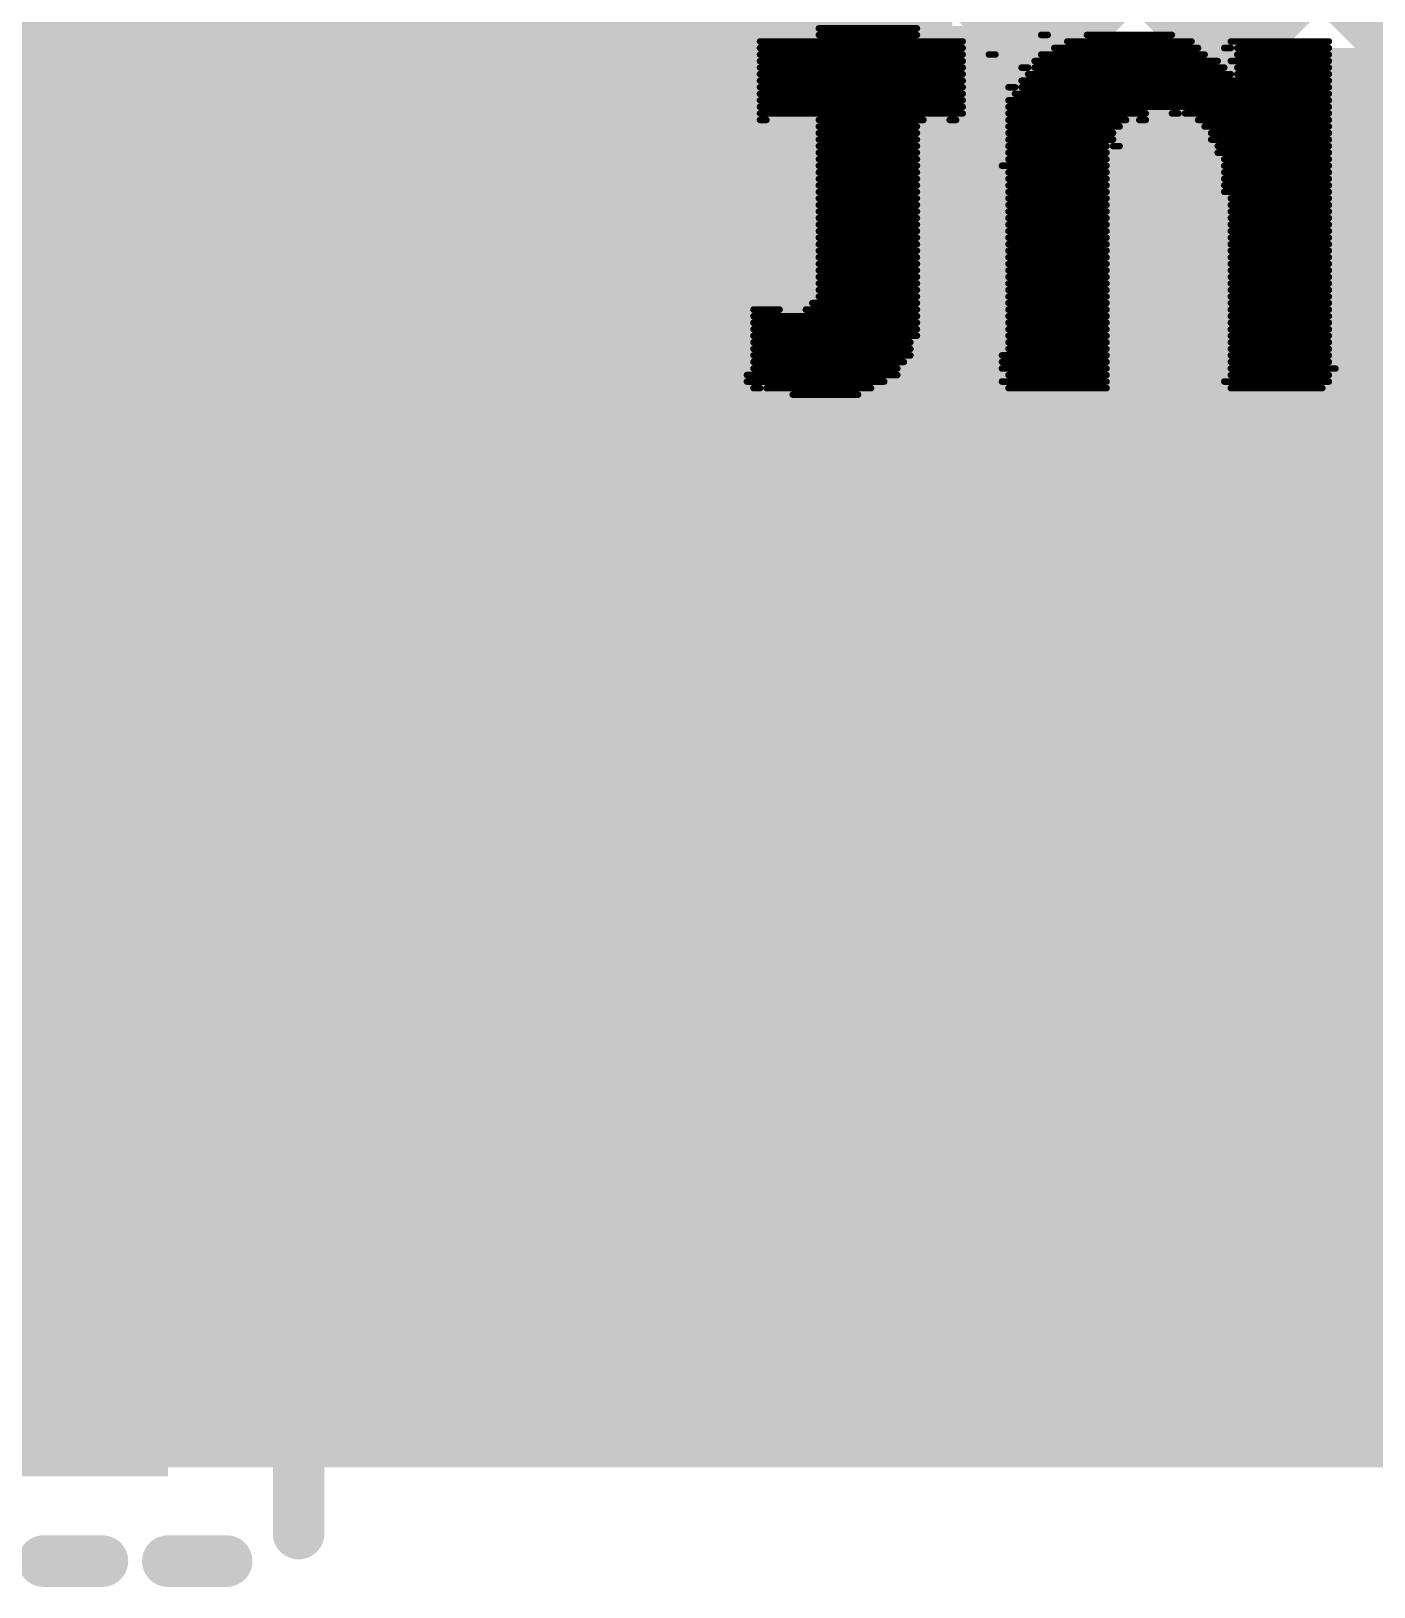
# Model space of a CAD drawing. Header units: millimetres. Extents: x -0.33 to 3.26, y -0.12 to 2.83.
# Drawn here: x 1.2345 to 1.4399, y -0.1153 to 0.1226 of the extents above; entities that cross this region are included whole.
import ezdxf

# ---------------------------------------------------------------- set-up
doc = ezdxf.new("R2010")
doc.units = ezdxf.units.MM
doc.header["$MEASUREMENT"] = 0
for name, color, linetype in [('BottomLayer', 5, 'Continuous'), ('BottomOverlay', 54, 'Continuous'), ('TopLayer', 1, 'Continuous'), ('TopOverlay', 2, 'Continuous'), ('TopPaste', 8, 'Continuous'), ('TopSolder', 216, 'Continuous')]:
    doc.layers.add(name, color=color, linetype=linetype)
doc.styles.add('Arial', font='', dxfattribs={"height": 0.2})
doc.styles.get('Arial').set_extended_font_data('Arial')

# ---------------------------------------------------------------- blocks, each defined once
blk = doc.blocks.new('16SVPF180M_47')
at = {"layer": 'TopOverlay', "const_width": 0.01}
for points in [[(0.135, -0.129), (0.135, -0.043)], [(0.135, -0.129), (-0.084, -0.129)]]:
    blk.add_lwpolyline(points, dxfattribs=at)
at = {"layer": 'TopOverlay', "const_width": 0.005}
blk.add_lwpolyline([(0.1325, -0.129, 1), (0.1375, -0.129, 1)], format="xyb", close=True, dxfattribs=at)
blk.add_lwpolyline([(0.1325, -0.129, 1), (0.1375, -0.129, 1)], format="xyb", close=True, dxfattribs=at)
blk = doc.blocks.new('M_____U___C____SMD_259')
at = {"layer": 'TopLayer'}
blk.add_hatch(color=1, dxfattribs=at).paths.add_polyline_path([(-0.18504, 0.09006), (-0.11417, 0.09006), (-0.11417, 0.01526), (-0.18504, 0.01526)])
at = {"layer": 'TopPaste'}
blk.add_hatch(color=8, dxfattribs=at).paths.add_polyline_path([(-0.18504, 0.09006), (-0.11417, 0.09006), (-0.11417, 0.01526), (-0.18504, 0.01526)])
at = {"layer": 'TopSolder'}
blk.add_hatch(color=216, dxfattribs=at).paths.add_polyline_path([(-0.18904, 0.09406), (-0.11017, 0.09406), (-0.11017, 0.01126), (-0.18904, 0.01126)])
at = {"layer": 'TopOverlay', "const_width": 0.00787}
for points in [[(-0.189, 0.107), (-0.198, 0.107)], [(-0.17, 0.107), (-0.179, 0.107)], [(-0.209, 0.10279), (-0.209, 0.07479)], [(-0.209, 0.07479), (-0.221, 0.08679)], [(-0.196, 0.08679), (-0.221, 0.08679)], [(-0.196, 0.08679), (-0.208, 0.07479)]]:
    blk.add_lwpolyline(points, dxfattribs=at)
at = {"layer": 'TopOverlay', "const_width": 0.00394}
for points in [[(-0.19997, 0.107, 1), (-0.19603, 0.107, 1)], [(-0.19097, 0.107, 1), (-0.18703, 0.107, 1)], [(-0.18097, 0.107, 1), (-0.17703, 0.107, 1)], [(-0.17197, 0.107, 1), (-0.16803, 0.107, 1)], [(-0.21097, 0.10279, 1), (-0.20703, 0.10279, 1)], [(-0.22297, 0.08679, 1), (-0.21903, 0.08679, 1)], [(-0.22297, 0.08679, 1), (-0.21903, 0.08679, 1)], [(-0.19797, 0.08679, 1), (-0.19403, 0.08679, 1)], [(-0.19797, 0.08679, 1), (-0.19403, 0.08679, 1)], [(-0.21097, 0.07479, 1), (-0.20703, 0.07479, 1)], [(-0.21097, 0.07479, 1), (-0.20703, 0.07479, 1)], [(-0.20997, 0.07479, 1), (-0.20603, 0.07479, 1)]]:
    blk.add_lwpolyline(points, format="xyb", close=True, dxfattribs=at)

msp = doc.modelspace()

# ---------------------------------------------------------------- hatches: boundary and pattern name
at = {"layer": 'BottomLayer'}
msp.add_hatch(color=5, dxfattribs=at).paths.add_polyline_path([(0.398, -0.097), (1.62767, -0.097), (1.62767, -0.027), (0.398, -0.027)])
at = {"layer": 'TopLayer'}
for points in [[(1.081, 0.083), (1.32, 0.083), (1.32, 0.16287), (1.081, 0.16287)], [(1.10953, -0.0965), (1.7041, -0.0965), (1.7041, 0.1135), (1.10953, 0.1135)], [(1.10836, 0.075), (1.10836, -0.0965), (1.26736, -0.0965), (1.26736, 0.075)]]:
    msp.add_hatch(color=1, dxfattribs=at).paths.add_polyline_path(points)

# ---------------------------------------------------------------- linework, layer by layer
at = {"layer": 'BottomLayer', "const_width": 0.01}
for points in [[(1.09436, 0.44145), (1.493, 0.04281)], [(1.09436, 0.41317), (1.493, 0.01453)], [(1.09436, 0.38488), (1.493, -0.01376)], [(1.09436, 0.3566), (1.46596, -0.015)], [(1.09436, 0.32831), (1.43767, -0.015)], [(1.09436, 0.30003), (1.40939, -0.015)], [(1.09436, 0.27174), (1.3811, -0.015)], [(1.09436, 0.24346), (1.35282, -0.015)], [(1.09436, 0.21518), (1.32454, -0.015)], [(1.11736, -0.01201), (1.34289, 0.21351)], [(1.14266, -0.015), (1.36884, 0.21118)], [(1.17094, -0.015), (1.39712, 0.21118)], [(1.19922, -0.015), (1.42541, 0.21118)], [(1.22751, -0.015), (1.45369, 0.21118)], [(1.25579, -0.015), (1.48197, 0.21118)], [(1.35291, 0.21118), (1.493, 0.07109)], [(1.28408, -0.015), (1.493, 0.19392)], [(1.09436, 0.18689), (1.29625, -0.015)], [(1.31236, -0.015), (1.493, 0.16564)], [(1.09436, 0.15861), (1.26797, -0.015)], [(1.34065, -0.015), (1.493, 0.13735)], [(1.36893, -0.015), (1.493, 0.10907)], [(1.39722, -0.015), (1.493, 0.08078)], [(1.15786, 0.06682), (1.23968, -0.015)], [(1.4255, -0.015), (1.493, 0.0525)], [(1.11736, -0.015), (1.493, -0.015)]]:
    msp.add_lwpolyline(points, dxfattribs=at)
at = {"layer": 'BottomLayer', "const_width": 0.005}
for points in [[(1.23718, -0.015, 1), (1.24218, -0.015, 1)], [(1.25329, -0.015, 1), (1.25829, -0.015, 1)], [(1.26547, -0.015, 1), (1.27047, -0.015, 1)], [(1.28158, -0.015, 1), (1.28658, -0.015, 1)], [(1.29375, -0.015, 1), (1.29875, -0.015, 1)], [(1.30986, -0.015, 1), (1.31486, -0.015, 1)], [(1.32204, -0.015, 1), (1.32704, -0.015, 1)], [(1.33815, -0.015, 1), (1.34315, -0.015, 1)], [(1.35032, -0.015, 1), (1.35532, -0.015, 1)], [(1.36643, -0.015, 1), (1.37143, -0.015, 1)], [(1.3786, -0.015, 1), (1.3836, -0.015, 1)], [(1.39471, -0.015, 1), (1.39972, -0.015, 1)], [(1.40689, -0.015, 1), (1.41189, -0.015, 1)], [(1.423, -0.015, 1), (1.428, -0.015, 1)], [(1.43517, -0.015, 1), (1.44017, -0.015, 1)]]:
    msp.add_lwpolyline(points, format="xyb", close=True, dxfattribs=at)
at = {"layer": 'BottomOverlay', "const_width": 0.001}
for points in [[(1.346, 0.121), (1.377, 0.121)], [(1.355, 0.123), (1.37, 0.123)], [(1.355, 0.122), (1.37, 0.122)], [(1.389, 0.122), (1.39, 0.122)], [(1.393, 0.121), (1.412, 0.121)], [(1.396, 0.122), (1.409, 0.122)], [(1.418, 0.121), (1.433, 0.121)], [(1.346, 0.12), (1.377, 0.12)], [(1.346, 0.119), (1.377, 0.119)], [(1.381, 0.119), (1.382, 0.119)], [(1.389, 0.119), (1.414, 0.119)], [(1.391, 0.12), (1.413, 0.12)], [(1.417, 0.12), (1.418, 0.12)], [(1.419, 0.12), (1.433, 0.12)], [(1.419, 0.119), (1.433, 0.119)], [(1.346, 0.118), (1.377, 0.118)], [(1.346, 0.117), (1.377, 0.117)], [(1.386, 0.117), (1.387, 0.117)], [(1.388, 0.118), (1.416, 0.118)], [(1.388, 0.117), (1.417, 0.117)], [(1.418, 0.118), (1.433, 0.118)], [(1.419, 0.117), (1.433, 0.117)], [(1.346, 0.116), (1.377, 0.116)], [(1.346, 0.115), (1.377, 0.115)], [(1.346, 0.114), (1.377, 0.114)], [(1.384, 0.114), (1.385, 0.114)], [(1.386, 0.115), (1.433, 0.115)], [(1.386, 0.114), (1.433, 0.114)], [(1.387, 0.116), (1.418, 0.116)], [(1.419, 0.116), (1.433, 0.116)], [(1.346, 0.113), (1.377, 0.113)], [(1.346, 0.112), (1.377, 0.112)], [(1.384, 0.112), (1.433, 0.112)], [(1.385, 0.113), (1.433, 0.113)], [(1.346, 0.111), (1.377, 0.111)], [(1.346, 0.11), (1.377, 0.11)], [(1.346, 0.109), (1.347, 0.109)], [(1.355, 0.109), (1.371, 0.109)], [(1.375, 0.109), (1.376, 0.109)], [(1.384, 0.111), (1.433, 0.111)], [(1.384, 0.11), (1.405, 0.11)], [(1.384, 0.109), (1.402, 0.109)], [(1.404, 0.109), (1.405, 0.109)], [(1.409, 0.11), (1.41, 0.11)], [(1.411, 0.11), (1.433, 0.11)], [(1.413, 0.109), (1.433, 0.109)], [(1.355, 0.108), (1.37, 0.108)], [(1.355, 0.107), (1.37, 0.107)], [(1.384, 0.108), (1.401, 0.108)], [(1.384, 0.107), (1.4, 0.107)], [(1.414, 0.108), (1.433, 0.108)], [(1.415, 0.107), (1.433, 0.107)], [(1.355, 0.106), (1.37, 0.106)], [(1.355, 0.105), (1.37, 0.105)], [(1.384, 0.106), (1.4, 0.106)], [(1.384, 0.105), (1.399, 0.105)], [(1.4, 0.105), (1.401, 0.105)], [(1.415, 0.106), (1.433, 0.106)], [(1.416, 0.105), (1.433, 0.105)], [(1.355, 0.104), (1.37, 0.104)], [(1.355, 0.103), (1.37, 0.103)], [(1.355, 0.102), (1.37, 0.102)], [(1.383, 0.102), (1.399, 0.102)], [(1.384, 0.104), (1.399, 0.104)], [(1.384, 0.103), (1.399, 0.103)], [(1.416, 0.104), (1.433, 0.104)], [(1.417, 0.103), (1.433, 0.103)], [(1.417, 0.102), (1.433, 0.102)], [(1.355, 0.101), (1.37, 0.101)], [(1.355, 0.1), (1.37, 0.1)], [(1.384, 0.101), (1.399, 0.101)], [(1.384, 0.1), (1.399, 0.1)], [(1.417, 0.101), (1.433, 0.101)], [(1.417, 0.1), (1.433, 0.1)], [(1.355, 0.099), (1.37, 0.099)], [(1.355, 0.098), (1.37, 0.098)], [(1.384, 0.099), (1.399, 0.099)], [(1.384, 0.098), (1.399, 0.098)], [(1.417, 0.099), (1.433, 0.099)], [(1.417, 0.098), (1.433, 0.098)], [(1.355, 0.097), (1.37, 0.097)], [(1.355, 0.096), (1.37, 0.096)], [(1.355, 0.095), (1.37, 0.095)], [(1.384, 0.097), (1.399, 0.097)], [(1.384, 0.096), (1.399, 0.096)], [(1.384, 0.095), (1.399, 0.095)], [(1.418, 0.097), (1.433, 0.097)], [(1.418, 0.096), (1.433, 0.096)], [(1.418, 0.095), (1.433, 0.095)], [(1.355, 0.094), (1.37, 0.094)], [(1.355, 0.093), (1.37, 0.093)], [(1.384, 0.094), (1.399, 0.094)], [(1.384, 0.093), (1.399, 0.093)], [(1.418, 0.094), (1.433, 0.094)], [(1.418, 0.093), (1.433, 0.093)], [(1.355, 0.092), (1.37, 0.092)], [(1.355, 0.091), (1.37, 0.091)], [(1.355, 0.09), (1.37, 0.09)], [(1.384, 0.092), (1.399, 0.092)], [(1.384, 0.091), (1.399, 0.091)], [(1.384, 0.09), (1.399, 0.09)], [(1.418, 0.092), (1.433, 0.092)], [(1.418, 0.091), (1.433, 0.091)], [(1.418, 0.09), (1.433, 0.09)], [(1.355, 0.089), (1.37, 0.089)], [(1.355, 0.088), (1.37, 0.088)], [(1.384, 0.089), (1.399, 0.089)], [(1.384, 0.088), (1.399, 0.088)], [(1.418, 0.089), (1.433, 0.089)], [(1.418, 0.088), (1.433, 0.088)], [(1.355, 0.087), (1.37, 0.087)], [(1.355, 0.086), (1.37, 0.086)], [(1.384, 0.087), (1.399, 0.087)], [(1.384, 0.086), (1.399, 0.086)], [(1.418, 0.087), (1.433, 0.087)], [(1.418, 0.086), (1.433, 0.086)], [(1.355, 0.085), (1.37, 0.085)], [(1.355, 0.084), (1.37, 0.084)], [(1.355, 0.083), (1.37, 0.083)], [(1.384, 0.085), (1.399, 0.085)], [(1.384, 0.084), (1.399, 0.084)], [(1.384, 0.083), (1.399, 0.083)], [(1.418, 0.085), (1.433, 0.085)], [(1.418, 0.084), (1.433, 0.084)], [(1.418, 0.083), (1.433, 0.083)], [(1.354, 0.081), (1.37, 0.081)], [(1.355, 0.082), (1.37, 0.082)], [(1.384, 0.082), (1.399, 0.082)], [(1.384, 0.081), (1.399, 0.081)], [(1.418, 0.082), (1.433, 0.082)], [(1.418, 0.081), (1.433, 0.081)], [(1.345, 0.08), (1.349, 0.08)], [(1.345, 0.079), (1.37, 0.079)], [(1.345, 0.078), (1.37, 0.078)], [(1.353, 0.08), (1.37, 0.08)], [(1.384, 0.08), (1.399, 0.08)], [(1.384, 0.079), (1.399, 0.079)], [(1.384, 0.078), (1.399, 0.078)], [(1.418, 0.08), (1.433, 0.08)], [(1.418, 0.079), (1.433, 0.079)], [(1.418, 0.078), (1.433, 0.078)], [(1.345, 0.077), (1.37, 0.077)], [(1.345, 0.076), (1.37, 0.076)], [(1.384, 0.077), (1.399, 0.077)], [(1.384, 0.076), (1.399, 0.076)], [(1.418, 0.077), (1.433, 0.077)], [(1.418, 0.076), (1.433, 0.076)], [(1.345, 0.075), (1.369, 0.075)], [(1.345, 0.074), (1.369, 0.074)], [(1.384, 0.075), (1.399, 0.075)], [(1.384, 0.074), (1.399, 0.074)], [(1.418, 0.075), (1.433, 0.075)], [(1.418, 0.074), (1.433, 0.074)], [(1.345, 0.073), (1.369, 0.073)], [(1.345, 0.072), (1.368, 0.072)], [(1.345, 0.071), (1.367, 0.071)], [(1.383, 0.073), (1.399, 0.073)], [(1.383, 0.072), (1.399, 0.072)], [(1.383, 0.071), (1.399, 0.071)], [(1.418, 0.073), (1.433, 0.073)], [(1.418, 0.072), (1.433, 0.072)], [(1.418, 0.071), (1.434, 0.071)], [(1.344, 0.07), (1.367, 0.07)], [(1.344, 0.069), (1.365, 0.069)], [(1.383, 0.069), (1.399, 0.069)], [(1.384, 0.07), (1.399, 0.07)], [(1.417, 0.069), (1.433, 0.069)], [(1.418, 0.07), (1.433, 0.07)], [(1.345, 0.068), (1.346, 0.068)], [(1.347, 0.068), (1.363, 0.068)], [(1.351, 0.067), (1.361, 0.067)], [(1.384, 0.068), (1.399, 0.068)], [(1.418, 0.068), (1.432, 0.068)]]:
    msp.add_lwpolyline(points, dxfattribs=at)
at = {"layer": 'BottomOverlay', "const_width": 0.0005}
for points in [[(1.34575, 0.121, 1), (1.34625, 0.121, 1)], [(1.35475, 0.123, 1), (1.35525, 0.123, 1)], [(1.35475, 0.122, 1), (1.35525, 0.122, 1)], [(1.36975, 0.123, 1), (1.37025, 0.123, 1)], [(1.36975, 0.122, 1), (1.37025, 0.122, 1)], [(1.37675, 0.121, 1), (1.37725, 0.121, 1)], [(1.38875, 0.122, 1), (1.38925, 0.122, 1)], [(1.38975, 0.122, 1), (1.39025, 0.122, 1)], [(1.39275, 0.121, 1), (1.39325, 0.121, 1)], [(1.39575, 0.122, 1), (1.39625, 0.122, 1)], [(1.40875, 0.122, 1), (1.40925, 0.122, 1)], [(1.41175, 0.121, 1), (1.41225, 0.121, 1)], [(1.41775, 0.121, 1), (1.41825, 0.121, 1)], [(1.43275, 0.121, 1), (1.43325, 0.121, 1)], [(1.34575, 0.12, 1), (1.34625, 0.12, 1)], [(1.34575, 0.119, 1), (1.34625, 0.119, 1)], [(1.37675, 0.12, 1), (1.37725, 0.12, 1)], [(1.37675, 0.119, 1), (1.37725, 0.119, 1)], [(1.38075, 0.119, 1), (1.38125, 0.119, 1)], [(1.38175, 0.119, 1), (1.38225, 0.119, 1)], [(1.38875, 0.119, 1), (1.38925, 0.119, 1)], [(1.39075, 0.12, 1), (1.39125, 0.12, 1)], [(1.41275, 0.12, 1), (1.41325, 0.12, 1)], [(1.41375, 0.119, 1), (1.41425, 0.119, 1)], [(1.41675, 0.12, 1), (1.41725, 0.12, 1)], [(1.41775, 0.12, 1), (1.41825, 0.12, 1)], [(1.41875, 0.12, 1), (1.41925, 0.12, 1)], [(1.41875, 0.119, 1), (1.41925, 0.119, 1)], [(1.43275, 0.12, 1), (1.43325, 0.12, 1)], [(1.43275, 0.119, 1), (1.43325, 0.119, 1)], [(1.34575, 0.118, 1), (1.34625, 0.118, 1)], [(1.34575, 0.117, 1), (1.34625, 0.117, 1)], [(1.37675, 0.118, 1), (1.37725, 0.118, 1)], [(1.37675, 0.117, 1), (1.37725, 0.117, 1)], [(1.38575, 0.117, 1), (1.38625, 0.117, 1)], [(1.38675, 0.117, 1), (1.38725, 0.117, 1)], [(1.38775, 0.118, 1), (1.38825, 0.118, 1)], [(1.38775, 0.117, 1), (1.38825, 0.117, 1)], [(1.41575, 0.118, 1), (1.41625, 0.118, 1)], [(1.41675, 0.117, 1), (1.41725, 0.117, 1)], [(1.41775, 0.118, 1), (1.41825, 0.118, 1)], [(1.41875, 0.117, 1), (1.41925, 0.117, 1)], [(1.43275, 0.118, 1), (1.43325, 0.118, 1)], [(1.43275, 0.117, 1), (1.43325, 0.117, 1)], [(1.34575, 0.116, 1), (1.34625, 0.116, 1)], [(1.34575, 0.115, 1), (1.34625, 0.115, 1)], [(1.34575, 0.114, 1), (1.34625, 0.114, 1)], [(1.37675, 0.116, 1), (1.37725, 0.116, 1)], [(1.37675, 0.115, 1), (1.37725, 0.115, 1)], [(1.37675, 0.114, 1), (1.37725, 0.114, 1)], [(1.38375, 0.114, 1), (1.38425, 0.114, 1)], [(1.38475, 0.114, 1), (1.38525, 0.114, 1)], [(1.38575, 0.115, 1), (1.38625, 0.115, 1)], [(1.38575, 0.114, 1), (1.38625, 0.114, 1)], [(1.38675, 0.116, 1), (1.38725, 0.116, 1)], [(1.41775, 0.116, 1), (1.41825, 0.116, 1)], [(1.41875, 0.116, 1), (1.41925, 0.116, 1)], [(1.43275, 0.116, 1), (1.43325, 0.116, 1)], [(1.43275, 0.115, 1), (1.43325, 0.115, 1)], [(1.43275, 0.114, 1), (1.43325, 0.114, 1)], [(1.34575, 0.113, 1), (1.34625, 0.113, 1)], [(1.34575, 0.112, 1), (1.34625, 0.112, 1)], [(1.37675, 0.113, 1), (1.37725, 0.113, 1)], [(1.37675, 0.112, 1), (1.37725, 0.112, 1)], [(1.38375, 0.112, 1), (1.38425, 0.112, 1)], [(1.38475, 0.113, 1), (1.38525, 0.113, 1)], [(1.43275, 0.113, 1), (1.43325, 0.113, 1)], [(1.43275, 0.112, 1), (1.43325, 0.112, 1)], [(1.34575, 0.111, 1), (1.34625, 0.111, 1)], [(1.34575, 0.11, 1), (1.34625, 0.11, 1)], [(1.34575, 0.109, 1), (1.34625, 0.109, 1)], [(1.34675, 0.109, 1), (1.34725, 0.109, 1)], [(1.35475, 0.109, 1), (1.35525, 0.109, 1)], [(1.37075, 0.109, 1), (1.37125, 0.109, 1)], [(1.37475, 0.109, 1), (1.37525, 0.109, 1)], [(1.37575, 0.109, 1), (1.37625, 0.109, 1)], [(1.37675, 0.111, 1), (1.37725, 0.111, 1)], [(1.37675, 0.11, 1), (1.37725, 0.11, 1)], [(1.38375, 0.111, 1), (1.38425, 0.111, 1)], [(1.38375, 0.11, 1), (1.38425, 0.11, 1)], [(1.38375, 0.109, 1), (1.38425, 0.109, 1)], [(1.40175, 0.109, 1), (1.40225, 0.109, 1)], [(1.40375, 0.109, 1), (1.40425, 0.109, 1)], [(1.40475, 0.11, 1), (1.40525, 0.11, 1)], [(1.40475, 0.109, 1), (1.40525, 0.109, 1)], [(1.40875, 0.11, 1), (1.40925, 0.11, 1)], [(1.40975, 0.11, 1), (1.41025, 0.11, 1)], [(1.41075, 0.11, 1), (1.41125, 0.11, 1)], [(1.41275, 0.109, 1), (1.41325, 0.109, 1)], [(1.43275, 0.111, 1), (1.43325, 0.111, 1)], [(1.43275, 0.11, 1), (1.43325, 0.11, 1)], [(1.43275, 0.109, 1), (1.43325, 0.109, 1)], [(1.35475, 0.108, 1), (1.35525, 0.108, 1)], [(1.35475, 0.107, 1), (1.35525, 0.107, 1)], [(1.36975, 0.108, 1), (1.37025, 0.108, 1)], [(1.36975, 0.107, 1), (1.37025, 0.107, 1)], [(1.38375, 0.108, 1), (1.38425, 0.108, 1)], [(1.38375, 0.107, 1), (1.38425, 0.107, 1)], [(1.39975, 0.107, 1), (1.40025, 0.107, 1)], [(1.40075, 0.108, 1), (1.40125, 0.108, 1)], [(1.41375, 0.108, 1), (1.41425, 0.108, 1)], [(1.41475, 0.107, 1), (1.41525, 0.107, 1)], [(1.43275, 0.108, 1), (1.43325, 0.108, 1)], [(1.43275, 0.107, 1), (1.43325, 0.107, 1)], [(1.35475, 0.106, 1), (1.35525, 0.106, 1)], [(1.35475, 0.105, 1), (1.35525, 0.105, 1)], [(1.36975, 0.106, 1), (1.37025, 0.106, 1)], [(1.36975, 0.105, 1), (1.37025, 0.105, 1)], [(1.38375, 0.106, 1), (1.38425, 0.106, 1)], [(1.38375, 0.105, 1), (1.38425, 0.105, 1)], [(1.39875, 0.105, 1), (1.39925, 0.105, 1)], [(1.39975, 0.106, 1), (1.40025, 0.106, 1)], [(1.39975, 0.105, 1), (1.40025, 0.105, 1)], [(1.40075, 0.105, 1), (1.40125, 0.105, 1)], [(1.41475, 0.106, 1), (1.41525, 0.106, 1)], [(1.41575, 0.105, 1), (1.41625, 0.105, 1)], [(1.43275, 0.106, 1), (1.43325, 0.106, 1)], [(1.43275, 0.105, 1), (1.43325, 0.105, 1)], [(1.35475, 0.104, 1), (1.35525, 0.104, 1)], [(1.35475, 0.103, 1), (1.35525, 0.103, 1)], [(1.35475, 0.102, 1), (1.35525, 0.102, 1)], [(1.36975, 0.104, 1), (1.37025, 0.104, 1)], [(1.36975, 0.103, 1), (1.37025, 0.103, 1)], [(1.36975, 0.102, 1), (1.37025, 0.102, 1)], [(1.38275, 0.102, 1), (1.38325, 0.102, 1)], [(1.38375, 0.104, 1), (1.38425, 0.104, 1)], [(1.38375, 0.103, 1), (1.38425, 0.103, 1)], [(1.39875, 0.104, 1), (1.39925, 0.104, 1)], [(1.39875, 0.103, 1), (1.39925, 0.103, 1)], [(1.39875, 0.102, 1), (1.39925, 0.102, 1)], [(1.41575, 0.104, 1), (1.41625, 0.104, 1)], [(1.41675, 0.103, 1), (1.41725, 0.103, 1)], [(1.41675, 0.102, 1), (1.41725, 0.102, 1)], [(1.43275, 0.104, 1), (1.43325, 0.104, 1)], [(1.43275, 0.103, 1), (1.43325, 0.103, 1)], [(1.43275, 0.102, 1), (1.43325, 0.102, 1)], [(1.35475, 0.101, 1), (1.35525, 0.101, 1)], [(1.35475, 0.1, 1), (1.35525, 0.1, 1)], [(1.36975, 0.101, 1), (1.37025, 0.101, 1)], [(1.36975, 0.1, 1), (1.37025, 0.1, 1)], [(1.38375, 0.101, 1), (1.38425, 0.101, 1)], [(1.38375, 0.1, 1), (1.38425, 0.1, 1)], [(1.39875, 0.101, 1), (1.39925, 0.101, 1)], [(1.39875, 0.1, 1), (1.39925, 0.1, 1)], [(1.41675, 0.101, 1), (1.41725, 0.101, 1)], [(1.41675, 0.1, 1), (1.41725, 0.1, 1)], [(1.43275, 0.101, 1), (1.43325, 0.101, 1)], [(1.43275, 0.1, 1), (1.43325, 0.1, 1)], [(1.35475, 0.099, 1), (1.35525, 0.099, 1)], [(1.35475, 0.098, 1), (1.35525, 0.098, 1)], [(1.36975, 0.099, 1), (1.37025, 0.099, 1)], [(1.36975, 0.098, 1), (1.37025, 0.098, 1)], [(1.38375, 0.099, 1), (1.38425, 0.099, 1)], [(1.38375, 0.098, 1), (1.38425, 0.098, 1)], [(1.39875, 0.099, 1), (1.39925, 0.099, 1)], [(1.39875, 0.098, 1), (1.39925, 0.098, 1)], [(1.41675, 0.099, 1), (1.41725, 0.099, 1)], [(1.41675, 0.098, 1), (1.41725, 0.098, 1)], [(1.43275, 0.099, 1), (1.43325, 0.099, 1)], [(1.43275, 0.098, 1), (1.43325, 0.098, 1)], [(1.35475, 0.097, 1), (1.35525, 0.097, 1)], [(1.35475, 0.096, 1), (1.35525, 0.096, 1)], [(1.35475, 0.095, 1), (1.35525, 0.095, 1)], [(1.36975, 0.097, 1), (1.37025, 0.097, 1)], [(1.36975, 0.096, 1), (1.37025, 0.096, 1)], [(1.36975, 0.095, 1), (1.37025, 0.095, 1)], [(1.38375, 0.097, 1), (1.38425, 0.097, 1)], [(1.38375, 0.096, 1), (1.38425, 0.096, 1)], [(1.38375, 0.095, 1), (1.38425, 0.095, 1)], [(1.39875, 0.097, 1), (1.39925, 0.097, 1)], [(1.39875, 0.096, 1), (1.39925, 0.096, 1)], [(1.39875, 0.095, 1), (1.39925, 0.095, 1)], [(1.41775, 0.097, 1), (1.41825, 0.097, 1)], [(1.41775, 0.096, 1), (1.41825, 0.096, 1)], [(1.41775, 0.095, 1), (1.41825, 0.095, 1)], [(1.43275, 0.097, 1), (1.43325, 0.097, 1)], [(1.43275, 0.096, 1), (1.43325, 0.096, 1)], [(1.43275, 0.095, 1), (1.43325, 0.095, 1)], [(1.35475, 0.094, 1), (1.35525, 0.094, 1)], [(1.35475, 0.093, 1), (1.35525, 0.093, 1)], [(1.36975, 0.094, 1), (1.37025, 0.094, 1)], [(1.36975, 0.093, 1), (1.37025, 0.093, 1)], [(1.38375, 0.094, 1), (1.38425, 0.094, 1)], [(1.38375, 0.093, 1), (1.38425, 0.093, 1)], [(1.39875, 0.094, 1), (1.39925, 0.094, 1)], [(1.39875, 0.093, 1), (1.39925, 0.093, 1)], [(1.41775, 0.094, 1), (1.41825, 0.094, 1)], [(1.41775, 0.093, 1), (1.41825, 0.093, 1)], [(1.43275, 0.094, 1), (1.43325, 0.094, 1)], [(1.43275, 0.093, 1), (1.43325, 0.093, 1)], [(1.35475, 0.092, 1), (1.35525, 0.092, 1)], [(1.35475, 0.091, 1), (1.35525, 0.091, 1)], [(1.35475, 0.09, 1), (1.35525, 0.09, 1)], [(1.36975, 0.092, 1), (1.37025, 0.092, 1)], [(1.36975, 0.091, 1), (1.37025, 0.091, 1)], [(1.36975, 0.09, 1), (1.37025, 0.09, 1)], [(1.38375, 0.092, 1), (1.38425, 0.092, 1)], [(1.38375, 0.091, 1), (1.38425, 0.091, 1)], [(1.38375, 0.09, 1), (1.38425, 0.09, 1)], [(1.39875, 0.092, 1), (1.39925, 0.092, 1)], [(1.39875, 0.091, 1), (1.39925, 0.091, 1)], [(1.39875, 0.09, 1), (1.39925, 0.09, 1)], [(1.41775, 0.092, 1), (1.41825, 0.092, 1)], [(1.41775, 0.091, 1), (1.41825, 0.091, 1)], [(1.41775, 0.09, 1), (1.41825, 0.09, 1)], [(1.43275, 0.092, 1), (1.43325, 0.092, 1)], [(1.43275, 0.091, 1), (1.43325, 0.091, 1)], [(1.43275, 0.09, 1), (1.43325, 0.09, 1)], [(1.35475, 0.089, 1), (1.35525, 0.089, 1)], [(1.35475, 0.088, 1), (1.35525, 0.088, 1)], [(1.36975, 0.089, 1), (1.37025, 0.089, 1)], [(1.36975, 0.088, 1), (1.37025, 0.088, 1)], [(1.38375, 0.089, 1), (1.38425, 0.089, 1)], [(1.38375, 0.088, 1), (1.38425, 0.088, 1)], [(1.39875, 0.089, 1), (1.39925, 0.089, 1)], [(1.39875, 0.088, 1), (1.39925, 0.088, 1)], [(1.41775, 0.089, 1), (1.41825, 0.089, 1)], [(1.41775, 0.088, 1), (1.41825, 0.088, 1)], [(1.43275, 0.089, 1), (1.43325, 0.089, 1)], [(1.43275, 0.088, 1), (1.43325, 0.088, 1)], [(1.35475, 0.087, 1), (1.35525, 0.087, 1)], [(1.35475, 0.086, 1), (1.35525, 0.086, 1)], [(1.36975, 0.087, 1), (1.37025, 0.087, 1)], [(1.36975, 0.086, 1), (1.37025, 0.086, 1)], [(1.38375, 0.087, 1), (1.38425, 0.087, 1)], [(1.38375, 0.086, 1), (1.38425, 0.086, 1)], [(1.39875, 0.087, 1), (1.39925, 0.087, 1)], [(1.39875, 0.086, 1), (1.39925, 0.086, 1)], [(1.41775, 0.087, 1), (1.41825, 0.087, 1)], [(1.41775, 0.086, 1), (1.41825, 0.086, 1)], [(1.43275, 0.087, 1), (1.43325, 0.087, 1)], [(1.43275, 0.086, 1), (1.43325, 0.086, 1)], [(1.35475, 0.085, 1), (1.35525, 0.085, 1)], [(1.35475, 0.084, 1), (1.35525, 0.084, 1)], [(1.35475, 0.083, 1), (1.35525, 0.083, 1)], [(1.36975, 0.085, 1), (1.37025, 0.085, 1)], [(1.36975, 0.084, 1), (1.37025, 0.084, 1)], [(1.36975, 0.083, 1), (1.37025, 0.083, 1)], [(1.38375, 0.085, 1), (1.38425, 0.085, 1)], [(1.38375, 0.084, 1), (1.38425, 0.084, 1)], [(1.38375, 0.083, 1), (1.38425, 0.083, 1)], [(1.39875, 0.085, 1), (1.39925, 0.085, 1)], [(1.39875, 0.084, 1), (1.39925, 0.084, 1)], [(1.39875, 0.083, 1), (1.39925, 0.083, 1)], [(1.41775, 0.085, 1), (1.41825, 0.085, 1)], [(1.41775, 0.084, 1), (1.41825, 0.084, 1)], [(1.41775, 0.083, 1), (1.41825, 0.083, 1)], [(1.43275, 0.085, 1), (1.43325, 0.085, 1)], [(1.43275, 0.084, 1), (1.43325, 0.084, 1)], [(1.43275, 0.083, 1), (1.43325, 0.083, 1)], [(1.35375, 0.081, 1), (1.35425, 0.081, 1)], [(1.35475, 0.082, 1), (1.35525, 0.082, 1)], [(1.36975, 0.082, 1), (1.37025, 0.082, 1)], [(1.36975, 0.081, 1), (1.37025, 0.081, 1)], [(1.38375, 0.082, 1), (1.38425, 0.082, 1)], [(1.38375, 0.081, 1), (1.38425, 0.081, 1)], [(1.39875, 0.082, 1), (1.39925, 0.082, 1)], [(1.39875, 0.081, 1), (1.39925, 0.081, 1)], [(1.41775, 0.082, 1), (1.41825, 0.082, 1)], [(1.41775, 0.081, 1), (1.41825, 0.081, 1)], [(1.43275, 0.082, 1), (1.43325, 0.082, 1)], [(1.43275, 0.081, 1), (1.43325, 0.081, 1)], [(1.34475, 0.08, 1), (1.34525, 0.08, 1)], [(1.34475, 0.079, 1), (1.34525, 0.079, 1)], [(1.34475, 0.078, 1), (1.34525, 0.078, 1)], [(1.34875, 0.08, 1), (1.34925, 0.08, 1)], [(1.35275, 0.08, 1), (1.35325, 0.08, 1)], [(1.36975, 0.08, 1), (1.37025, 0.08, 1)], [(1.36975, 0.079, 1), (1.37025, 0.079, 1)], [(1.36975, 0.078, 1), (1.37025, 0.078, 1)], [(1.38375, 0.08, 1), (1.38425, 0.08, 1)], [(1.38375, 0.079, 1), (1.38425, 0.079, 1)], [(1.38375, 0.078, 1), (1.38425, 0.078, 1)], [(1.39875, 0.08, 1), (1.39925, 0.08, 1)], [(1.39875, 0.079, 1), (1.39925, 0.079, 1)], [(1.39875, 0.078, 1), (1.39925, 0.078, 1)], [(1.41775, 0.08, 1), (1.41825, 0.08, 1)], [(1.41775, 0.079, 1), (1.41825, 0.079, 1)], [(1.41775, 0.078, 1), (1.41825, 0.078, 1)], [(1.43275, 0.08, 1), (1.43325, 0.08, 1)], [(1.43275, 0.079, 1), (1.43325, 0.079, 1)], [(1.43275, 0.078, 1), (1.43325, 0.078, 1)], [(1.34475, 0.077, 1), (1.34525, 0.077, 1)], [(1.34475, 0.076, 1), (1.34525, 0.076, 1)], [(1.36975, 0.077, 1), (1.37025, 0.077, 1)], [(1.36975, 0.076, 1), (1.37025, 0.076, 1)], [(1.38375, 0.077, 1), (1.38425, 0.077, 1)], [(1.38375, 0.076, 1), (1.38425, 0.076, 1)], [(1.39875, 0.077, 1), (1.39925, 0.077, 1)], [(1.39875, 0.076, 1), (1.39925, 0.076, 1)], [(1.41775, 0.077, 1), (1.41825, 0.077, 1)], [(1.41775, 0.076, 1), (1.41825, 0.076, 1)], [(1.43275, 0.077, 1), (1.43325, 0.077, 1)], [(1.43275, 0.076, 1), (1.43325, 0.076, 1)], [(1.34475, 0.075, 1), (1.34525, 0.075, 1)], [(1.34475, 0.074, 1), (1.34525, 0.074, 1)], [(1.36875, 0.075, 1), (1.36925, 0.075, 1)], [(1.36875, 0.074, 1), (1.36925, 0.074, 1)], [(1.38375, 0.075, 1), (1.38425, 0.075, 1)], [(1.38375, 0.074, 1), (1.38425, 0.074, 1)], [(1.39875, 0.075, 1), (1.39925, 0.075, 1)], [(1.39875, 0.074, 1), (1.39925, 0.074, 1)], [(1.41775, 0.075, 1), (1.41825, 0.075, 1)], [(1.41775, 0.074, 1), (1.41825, 0.074, 1)], [(1.43275, 0.075, 1), (1.43325, 0.075, 1)], [(1.43275, 0.074, 1), (1.43325, 0.074, 1)], [(1.34475, 0.073, 1), (1.34525, 0.073, 1)], [(1.34475, 0.072, 1), (1.34525, 0.072, 1)], [(1.34475, 0.071, 1), (1.34525, 0.071, 1)], [(1.36675, 0.071, 1), (1.36725, 0.071, 1)], [(1.36775, 0.072, 1), (1.36825, 0.072, 1)], [(1.36875, 0.073, 1), (1.36925, 0.073, 1)], [(1.38275, 0.073, 1), (1.38325, 0.073, 1)], [(1.38275, 0.072, 1), (1.38325, 0.072, 1)], [(1.38275, 0.071, 1), (1.38325, 0.071, 1)], [(1.39875, 0.073, 1), (1.39925, 0.073, 1)], [(1.39875, 0.072, 1), (1.39925, 0.072, 1)], [(1.39875, 0.071, 1), (1.39925, 0.071, 1)], [(1.41775, 0.073, 1), (1.41825, 0.073, 1)], [(1.41775, 0.072, 1), (1.41825, 0.072, 1)], [(1.41775, 0.071, 1), (1.41825, 0.071, 1)], [(1.43275, 0.073, 1), (1.43325, 0.073, 1)], [(1.43275, 0.072, 1), (1.43325, 0.072, 1)], [(1.43375, 0.071, 1), (1.43425, 0.071, 1)], [(1.34375, 0.07, 1), (1.34425, 0.07, 1)], [(1.34375, 0.069, 1), (1.34425, 0.069, 1)], [(1.36475, 0.069, 1), (1.36525, 0.069, 1)], [(1.36675, 0.07, 1), (1.36725, 0.07, 1)], [(1.38275, 0.069, 1), (1.38325, 0.069, 1)], [(1.38375, 0.07, 1), (1.38425, 0.07, 1)], [(1.39875, 0.07, 1), (1.39925, 0.07, 1)], [(1.39875, 0.069, 1), (1.39925, 0.069, 1)], [(1.41675, 0.069, 1), (1.41725, 0.069, 1)], [(1.41775, 0.07, 1), (1.41825, 0.07, 1)], [(1.43275, 0.07, 1), (1.43325, 0.07, 1)], [(1.43275, 0.069, 1), (1.43325, 0.069, 1)], [(1.34475, 0.068, 1), (1.34525, 0.068, 1)], [(1.34575, 0.068, 1), (1.34625, 0.068, 1)], [(1.34675, 0.068, 1), (1.34725, 0.068, 1)], [(1.35075, 0.067, 1), (1.35125, 0.067, 1)], [(1.36075, 0.067, 1), (1.36125, 0.067, 1)], [(1.36275, 0.068, 1), (1.36325, 0.068, 1)], [(1.38375, 0.068, 1), (1.38425, 0.068, 1)], [(1.39875, 0.068, 1), (1.39925, 0.068, 1)], [(1.41775, 0.068, 1), (1.41825, 0.068, 1)], [(1.43175, 0.068, 1), (1.43225, 0.068, 1)]]:
    msp.add_lwpolyline(points, format="xyb", close=True, dxfattribs=at)
at = {"layer": 'TopLayer', "const_width": 0.01}
for points in [[(1.03606, -0.082), (1.29206, 0.174)], [(1.06151, -0.082), (1.31751, 0.174)], [(1.08697, -0.082), (1.34297, 0.174)], [(1.08745, 0.174), (1.34345, -0.082)], [(1.1129, 0.174), (1.3689, -0.082)], [(1.13836, 0.174), (1.39436, -0.082)], [(1.16382, 0.174), (1.41982, -0.082)], [(1.18927, 0.174), (1.44527, -0.082)], [(1.21473, 0.174), (1.47073, -0.082)], [(1.24018, 0.174), (1.49618, -0.082)], [(1.26564, 0.174), (1.52164, -0.082)], [(1.29109, 0.174), (1.54709, -0.082)], [(1.351, 0.115), (1.351, 0.174)], [(1.11242, -0.082), (1.351, 0.15658)], [(1.08533, 0.15067), (1.31799, -0.082)], [(1.13788, -0.082), (1.351, 0.13112)], [(1.08533, 0.12521), (1.29254, -0.082)], [(1.16333, -0.082), (1.36033, 0.115)], [(1.18879, -0.082), (1.38579, 0.115)], [(1.21425, -0.082), (1.41125, 0.115)], [(1.2397, -0.082), (1.4367, 0.115)], [(1.26516, -0.082), (1.46216, 0.115)], [(1.29061, -0.082), (1.48761, 0.115)], [(1.31607, -0.082), (1.51307, 0.115)], [(1.34152, -0.082), (1.53852, 0.115)], [(1.351, 0.115), (1.7056, 0.115)], [(1.36698, -0.082), (1.56398, 0.115)], [(1.37555, 0.115), (1.57255, -0.082)], [(1.39244, -0.082), (1.58944, 0.115)], [(1.40101, 0.115), (1.59801, -0.082)], [(1.41789, -0.082), (1.61489, 0.115)], [(1.42646, 0.115), (1.62346, -0.082)], [(1.44335, -0.082), (1.64035, 0.115)], [(1.1119, 0.07318), (1.26708, -0.082)], [(1.1119, 0.04772), (1.24163, -0.082)], [(0.502, -0.082), (3.05004, -0.082)]]:
    msp.add_lwpolyline(points, dxfattribs=at)
at = {"layer": 'TopLayer', "const_width": 0.005}
for points in [[(1.3485, 0.115, 1), (1.3535, 0.115, 1)], [(1.3485, 0.115, 1), (1.3535, 0.115, 1)], [(1.35783, 0.115, 1), (1.36283, 0.115, 1)], [(1.37305, 0.115, 1), (1.37805, 0.115, 1)], [(1.38329, 0.115, 1), (1.38829, 0.115, 1)], [(1.39851, 0.115, 1), (1.40351, 0.115, 1)], [(1.40875, 0.115, 1), (1.41375, 0.115, 1)], [(1.42396, 0.115, 1), (1.42896, 0.115, 1)], [(1.4342, 0.115, 1), (1.4392, 0.115, 1)], [(1.2372, -0.082, 1), (1.2422, -0.082, 1)], [(1.23913, -0.082, 1), (1.24413, -0.082, 1)], [(1.26266, -0.082, 1), (1.26766, -0.082, 1)], [(1.26458, -0.082, 1), (1.26958, -0.082, 1)], [(1.28811, -0.082, 1), (1.29311, -0.082, 1)], [(1.29004, -0.082, 1), (1.29504, -0.082, 1)], [(1.31357, -0.082, 1), (1.31857, -0.082, 1)], [(1.31549, -0.082, 1), (1.32049, -0.082, 1)], [(1.33902, -0.082, 1), (1.34402, -0.082, 1)], [(1.34095, -0.082, 1), (1.34595, -0.082, 1)], [(1.36448, -0.082, 1), (1.36948, -0.082, 1)], [(1.3664, -0.082, 1), (1.3714, -0.082, 1)], [(1.38994, -0.082, 1), (1.39494, -0.082, 1)], [(1.39186, -0.082, 1), (1.39686, -0.082, 1)], [(1.41539, -0.082, 1), (1.42039, -0.082, 1)], [(1.41732, -0.082, 1), (1.42232, -0.082, 1)], [(1.44085, -0.082, 1), (1.44585, -0.082, 1)]]:
    msp.add_lwpolyline(points, format="xyb", close=True, dxfattribs=at)

# ---------------------------------------------------------------- block references
for name, p, rotation in [('16SVPF180M_47', (1.5141, 0.0878), 270), ('M_____U___C____SMD_259', (1.06644, -0.00434), 180)]:
    msp.add_blockref(name, p, dxfattribs=dict(rotation=rotation))

# ---------------------------------------------------------------- texts
at = {"layer": 'BottomOverlay', "style": 'Arial', "text_generation_flag": 2}
msp.add_text('ZERO CARBON FOOTPRINT', height=0.038, rotation=360, dxfattribs=at).set_placement((2.119, -0.037))
at = {"layer": 'TopOverlay', "style": 'Arial'}
msp.add_text('C11', height=0.04, dxfattribs=at).set_placement((1.285, 0.119))
msp.add_text('USB1', height=0.04, rotation=90, dxfattribs=at).set_placement((1.299, -0.063))

doc.saveas('drawing.dxf')
